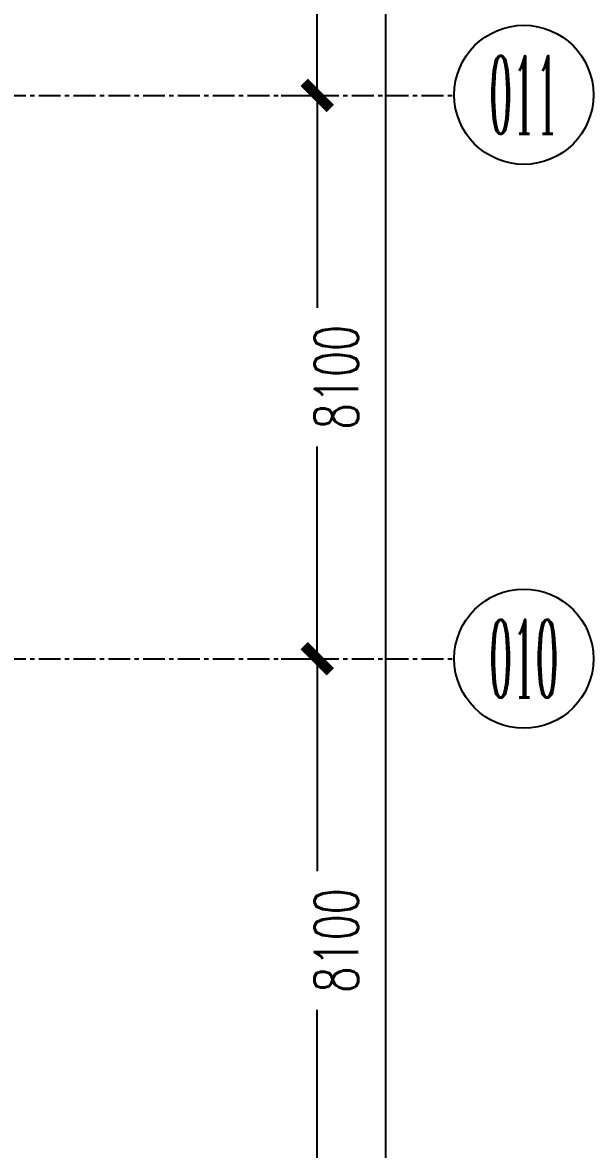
# Model space of a CAD drawing. Extents: x 782294 to 1727252, y -631030 to 17645.
# Drawn here: x 1137364 to 1145567, y -179187 to -162983 of the extents above; entities that cross this region are included whole.
import ezdxf
from ezdxf.enums import TextEntityAlignment as Align

# ---------------------------------------------------------------- set-up
doc = ezdxf.new("R2010")
doc.units = 0
doc.linetypes.add('CENTER', pattern=[2, 1.25, -0.25, 0.25, -0.25])
doc.layers.get('Defpoints').update_dxf_attribs({"color": 210})
for name, color, linetype in [('3符号', 3, 'Continuous'), ('DIM', 173, 'Continuous'), ('DOTE', 1, 'CENTER')]:
    doc.layers.add(name, color=color, linetype=linetype)
doc.styles.add('_TCH_AXIS', font='COMPLEX', dxfattribs={"bigfont": 'GBCBIG'})
doc.styles.add('DHTEXT-1', font='romans.shx', dxfattribs={"width": 0.7, "bigfont": 'chinese.shx'})
doc.dimstyles.new('ZN250', dxfattribs={"dimscale": 250, "dimtxt": 2.5, "dimasz": 1.5, "dimexe": 1, "dimexo": 2, "dimgap": 0.9, "dimtad": 1, "dimdec": 0, "dimdsep": 46, "dimtxsty": 'DHTEXT-1', "dimblk": 'ARCHTICK', "dimcen": 2.5, "dimclrd": 173, "dimclre": 173, "dimclrt": 7, "dimazin": 2, "dimtfac": 1, "dimtdec": 0, "dimtix": 1, "dimtmove": 2, "dimatfit": 3, "dimfxl": 0, "dimarcsym": 0})

# ---------------------------------------------------------------- blocks, each defined once
blk = doc.blocks.new('_ArchTick')
at = {"color": 0, "linetype": 'ByBlock', "const_width": 0.4}
blk.add_lwpolyline([(-0.5, -0.5), (0.5, 0.5)], dxfattribs=at)
blk = doc.blocks.new('*D1352')
at = {"layer": 'Defpoints', "color": 0, "ltscale": 2500, "transparency": 16777216}
for p in [(130984, 90000), (130984, 81900), (132000, 81900)]:
    blk.add_point(p, dxfattribs=at)
at = {"layer": 'DIM', "color": 173, "linetype": 'ByBlock', "lineweight": -2, "ltscale": 2500, "transparency": 16777216}
for p, q in [((131484, 90000), (132250, 90000)), ((132000, 90000), (132000, 86946)), ((132000, 81900), (132000, 84954)), ((131484, 81900), (132250, 81900))]:
    blk.add_line(p, q, dxfattribs=at)
at = {"layer": 'DIM', "color": 173, "lineweight": -2, "ltscale": 2500, "transparency": 16777216, "xscale": 375, "yscale": 375, "zscale": 375}
for p, rotation in [((132000, 90000), 90), ((132000, 81900), 270)]:
    blk.add_blockref('_ArchTick', p, dxfattribs=dict(at, rotation=rotation))
at = {"layer": 'DIM', "color": 7, "ltscale": 2500, "transparency": 16777216, "insert": (132275, 85950), "char_height": 625, "attachment_point": 5, "rotation": 90, "style": 'DHTEXT-1'}
blk.add_mtext('8100', dxfattribs=at)
blk = doc.blocks.new('*D1353')
at = {"layer": 'Defpoints', "color": 0, "ltscale": 2500, "transparency": 16777216}
for p in [(130984, 81900), (130984, 73800), (132000, 73800)]:
    blk.add_point(p, dxfattribs=at)
at = {"layer": 'DIM', "color": 173, "linetype": 'ByBlock', "lineweight": -2, "ltscale": 2500, "transparency": 16777216}
for p, q in [((131484, 81900), (132250, 81900)), ((132000, 81900), (132000, 78846)), ((132000, 73800), (132000, 76854)), ((131484, 73800), (132250, 73800))]:
    blk.add_line(p, q, dxfattribs=at)
at = {"layer": 'DIM', "color": 173, "lineweight": -2, "ltscale": 2500, "transparency": 16777216, "xscale": 375, "yscale": 375, "zscale": 375}
for p, rotation in [((132000, 81900), 90), ((132000, 73800), 270)]:
    blk.add_blockref('_ArchTick', p, dxfattribs=dict(at, rotation=rotation))
at = {"layer": 'DIM', "color": 7, "ltscale": 2500, "transparency": 16777216, "insert": (132275, 77850), "char_height": 625, "attachment_point": 5, "rotation": 90, "style": 'DHTEXT-1'}
blk.add_mtext('8100', dxfattribs=at)
blk = doc.blocks.new('*D1354')
at = {"layer": 'Defpoints', "color": 0, "ltscale": 2500, "transparency": 16777216}
for p in [(130984, 73800), (130984, 65700), (132000, 65700)]:
    blk.add_point(p, dxfattribs=at)
at = {"layer": 'DIM', "color": 173, "linetype": 'ByBlock', "lineweight": -2, "ltscale": 2500, "transparency": 16777216}
for p, q in [((131484, 73800), (132250, 73800)), ((132000, 73800), (132000, 70746)), ((132000, 65700), (132000, 68754)), ((131484, 65700), (132250, 65700))]:
    blk.add_line(p, q, dxfattribs=at)
at = {"layer": 'DIM', "color": 173, "lineweight": -2, "ltscale": 2500, "transparency": 16777216, "xscale": 375, "yscale": 375, "zscale": 375}
for p, rotation in [((132000, 73800), 90), ((132000, 65700), 270)]:
    blk.add_blockref('_ArchTick', p, dxfattribs=dict(at, rotation=rotation))
at = {"layer": 'DIM', "color": 7, "ltscale": 2500, "transparency": 16777216, "insert": (132275, 69750), "char_height": 625, "attachment_point": 5, "rotation": 90, "style": 'DHTEXT-1'}
blk.add_mtext('8100', dxfattribs=at)
blk = doc.blocks.new('*D1372')
at = {"layer": 'Defpoints', "color": 0, "ltscale": 2500, "transparency": 16777216}
for p in [(131084, 90000), (131084, 0), (132980, 0)]:
    blk.add_point(p, dxfattribs=at)
at = {"layer": 'DIM', "color": 173, "linetype": 'ByBlock', "lineweight": -2, "ltscale": 2500, "transparency": 16777216}
for p, q in [((131584, 90000), (133230, 90000)), ((132980, 90000), (132980, 46204)), ((132980, 0), (132980, 43796)), ((131584, 0), (133230, 0))]:
    blk.add_line(p, q, dxfattribs=at)
at = {"layer": 'DIM', "color": 173, "lineweight": -2, "ltscale": 2500, "transparency": 16777216, "xscale": 375, "yscale": 375, "zscale": 375}
for p, rotation in [((132980, 90000), 90), ((132980, 0), 270)]:
    blk.add_blockref('_ArchTick', p, dxfattribs=dict(at, rotation=rotation))
at = {"layer": 'DIM', "color": 7, "ltscale": 2500, "transparency": 16777216, "insert": (133255, 45000), "char_height": 625, "attachment_point": 5, "rotation": 90, "style": 'DHTEXT-1'}
blk.add_mtext('90000', dxfattribs=at)
blk = doc.blocks.new('卓越-轴号')
blk.add_circle((0, 0), 4)
at = {"color": 0, "style": '_TCH_AXIS', "width": 1.041667, "flags": 8}
blk.add_attdef('A', text='', height=4.48, dxfattribs=at).set_placement((-2, -2.24), (2, -2.24), align=Align.FIT)
blk = doc.blocks.new('20250901082728')
at = {"layer": 'DOTE', "ltscale": 250}
for p, q in [((109500, 81900), (133969.2, 81900)), ((109500, 73800), (133969.2, 73800))]:
    blk.add_line(p, q, dxfattribs=at)
at = {"layer": '3符号', "color": 7}
ref = blk.add_blockref('卓越-轴号', (134969.3, 81908.7), dxfattribs=dict(at, xscale=250, yscale=250, zscale=250))
ref.add_attrib('A', '011', dxfattribs={"layer": '0', "color": 0, "height": 1120, "style": '_TCH_AXIS', "width": 0.426136}).set_placement((134469.3, 81348.7), (135469.3, 81348.7), align=Align.FIT)
ref = blk.add_blockref('卓越-轴号', (134969.2, 73801.1), dxfattribs=dict(at, xscale=250, yscale=250, zscale=250))
ref.add_attrib('A', '010', dxfattribs={"layer": '0', "color": 0, "height": 1120, "style": '_TCH_AXIS', "width": 0.382653}).set_placement((134469.2, 73241.1), (135469.2, 73241.1), align=Align.FIT)
at = {"layer": 'DIM', "ltscale": 2500}
for base, p1, p2, picture, middle in [((132000, 81900), (130984.1, 90000), (130984.1, 81900), '*D1352', (132275, 85950)), ((132979.6, 0), (131084.1, 90000), (131084.1, 0), '*D1372', (133254.6, 45000)), ((132000, 73800), (130984.1, 81900), (130984.1, 73800), '*D1353', (132275, 77850)), ((132000, 65700), (130984.1, 73800), (130984.1, 65700), '*D1354', (132275, 69750))]:
    dim = blk.add_linear_dim(base=base, p1=p1, p2=p2, angle=270, dimstyle='ZN250', dxfattribs=at)
    dim.commit()
    dim.dimension.update_dxf_attribs({"geometry": picture, "text_midpoint": middle, "dimtype": 129})

msp = doc.modelspace()

# ---------------------------------------------------------------- block references
at = {"ltscale": 2000}
msp.add_blockref('20250901082728', (1009597.3, -245931.2), dxfattribs=at)

doc.saveas('drawing.dxf')
